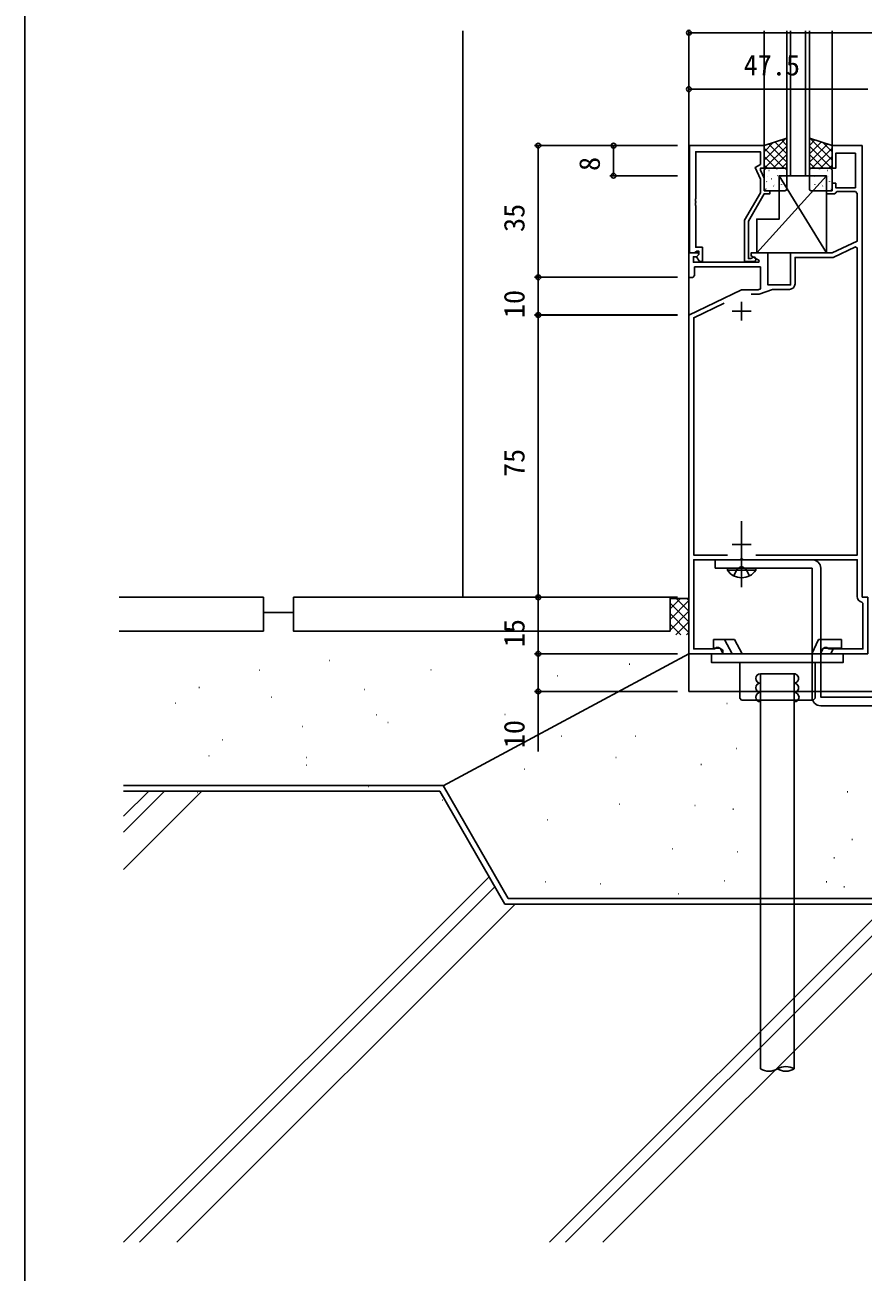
# Model space of a CAD drawing. Units: millimetres, scale not verified. Extents: x -437 to 438, y -681 to 679.
# Drawn here: x -436.7 to -214.1, y -220 to 111.4 of the extents above; entities that cross this region are included whole.
import ezdxf
from ezdxf.enums import TextEntityAlignment as Align

# ---------------------------------------------------------------- set-up
doc = ezdxf.new("R2010")
doc.units = ezdxf.units.MM
doc.header["$LTSCALE"] = 4
for name, color, linetype in [('0-2_YKK_11', 7, 'Continuous'), ('0-3_YKK_12', 2, 'Continuous'), ('0-4_YKK_13', 4, 'Continuous'), ('0-5_YKK_D', 6, 'Continuous'), ('0-6_YKK_ZWAK', 7, 'Continuous'), ('0-7_YSS_K', 3, 'Continuous'), ('0-8_YSS_KE', 3, 'Continuous')]:
    doc.layers.add(name, color=color, linetype=linetype)
doc.styles.add('ＭＳ ゴシック', font='')
doc.styles.get('ＭＳ ゴシック').set_extended_font_data('MS Gothic')

msp = doc.modelspace()

# ---------------------------------------------------------------- linework, layer by layer
at = {"layer": '0-2_YKK_11'}
for p, q in [((-246.385, 37.796), (-246.385, 32.796)), ((-248.885, 35.296), (-243.885, 35.296)), ((-246.385, -24.204), (-246.385, -29.204)), ((-248.885, -26.704), (-243.885, -26.704))]:
    msp.add_line(p, q, dxfattribs=at)
for points in [[(-214.385, -40.704), (-214.385, 79.296), (-222.385, 79.296), (-222.385, 73.296), (-221.385, 73.296), (-221.385, 77.296), (-216.185, 77.296), (-216.185, 68.096), (-221.385, 68.096), (-221.385, 69.296), (-222.385, 69.296), (-222.385, 67.296), (-223.885, 67.296), (-223.885, 66.496), (-221.685, 66.496), (-221.385, 66.796), (-221.085, 67.096), (-216.185, 67.096), (-215.685, 66.596), (-215.685, 53.92), (-222.385, 50.796), (-233.385, 50.796), (-233.385, 42.296), (-239.385, 42.296), (-239.385, 50.796), (-243.885, 50.796), (-243.885, 49.996), (-241.72, 48.746), (-241.841, 48.296), (-259.185, 48.296), (-259.185, 49.796), (-258.361, 49.796), (-257.749, 50.408), (-257.91, 50.796), (-260.385, 50.796), (-260.385, 44.296), (-259.385, 44.296), (-258.885, 44.796), (-258.885, 47.096), (-241.385, 47.096)], [(-260.185, 79.294), (-260.185, 50.794), (-258.855, 50.794), (-258.555, 51.094), (-258.355, 51.294), (-257.785, 51.294), (-257.785, 50.368), (-258.359, 49.794), (-257.609, 48.494), (-256.785, 48.494), (-256.785, 52.294), (-258.555, 52.294), (-258.555, 63.336), (-258.675, 63.519), (-258.675, 64.069), (-258.555, 64.253), (-258.555, 64.336), (-258.675, 64.519), (-258.675, 65.069), (-258.555, 65.253), (-258.555, 77.664), (-241.385, 77.664), (-241.385, 74.294), (-242.806, 73.474), (-241.385, 70.428), (-241.385, 66.762), (-245.585, 59.488), (-245.585, 48.494), (-243.185, 48.494)], [(-243.684, 49.428), (-243.934, 49.294), (-244.585, 49.294), (-244.585, 59.22), (-240.385, 66.494), (-238.885, 66.494), (-238.885, 67.294), (-240.385, 67.294), (-240.385, 70.65), (-241.385, 72.794), (-241.385, 73.294), (-240.385, 73.294), (-240.385, 79.294), (-260.185, 79.294)], [(-242.591, -29.504), (-215.685, -29.504), (-215.685, 52.085), (-216.148, 52.38), (-222.119, 49.596), (-232.185, 49.596), (-232.185, 42.596)], [(-241.385, 47.096), (-241.385, 41.211), (-241.977, 40.996), (-246.385, 40.996), (-260.385, 34.296), (-260.385, -55.704), (-251.385, -55.704), (-251.385, -54.724), (-252.511, -54.074), (-253.085, -54.074), (-253.368, -54.272), (-253.556, -54.404), (-259.085, -54.404), (-259.085, -30.704), (-246.845, -30.704), (-246.662, -30.584), (-246.112, -30.584), (-245.929, -30.704), (-215.685, -30.704), (-215.685, -40.504)], [(-233.685, 41.096), (-238.194, 41.096), (-241.766, 39.796), (-243.847, 39.796)], [(-251.031, 37.442), (-259.085, 33.587), (-259.085, -29.504), (-250.18, -29.504)], [(-214.435, -41.983), (-214.185, -42.279), (-214.185, -54.404), (-223.215, -54.404), (-223.403, -54.272), (-223.685, -54.074), (-224.26, -54.074), (-225.385, -54.724), (-225.385, -55.704), (-212.885, -55.704), (-212.885, -40.704), (-214.385, -40.704)]]:
    msp.add_lwpolyline(points, dxfattribs=at)
for centre, radius, start, end in [((-243.185, 49.094), 0.6, 270.00003, 146.25104), ((-233.685, 42.596), 1.5, 270.00001, 359.99999), ((-214.185, -40.504), 1.5, 180.00001, 260.40592)]:
    msp.add_arc(centre, radius, start, end, dxfattribs=at)
at = {"layer": '0-3_YKK_12'}
for p, q in [((-260.385, -40.704), (-260.385, 109.793)), ((-240.385, 79.296), (-240.385, 109.793)), ((-234.385, 71.294), (-234.385, 109.793)), ((-233.385, 71.294), (-233.385, 109.793)), ((-229.385, 71.294), (-229.385, 109.793)), ((-228.385, 71.294), (-228.385, 109.793)), ((-222.385, 79.294), (-222.385, 109.793)), ((-228.385, 71.294), (-234.385, 71.294)), ((-260.385, -40.704), (-260.385, -65.704))]:
    msp.add_line(p, q, dxfattribs=at)
msp.add_lwpolyline([(-260.385, -65.704), (-160.385, -65.704), (-160.385, -40.704)], dxfattribs=at)
at = {"layer": '0-4_YKK_13'}
for p, q in [((-234.606, 81.222), (-240.385, 75.442)), ((-237.973, 80.1), (-240.385, 77.688)), ((-239.201, 79.69), (-234.385, 74.875)), ((-237.517, 80.252), (-234.385, 77.12)), ((-235.833, 80.813), (-234.385, 79.365)), ((-226.938, 80.813), (-228.385, 79.365)), ((-225.254, 80.252), (-228.385, 77.12)), ((-223.57, 79.69), (-228.385, 74.875)), ((-228.165, 81.222), (-222.385, 75.442)), ((-224.798, 80.1), (-222.385, 77.688)), ((-240.385, 78.63), (-235.051, 73.296)), ((-240.385, 76.385), (-237.296, 73.296)), ((-234.385, 79.197), (-240.287, 73.296)), ((-234.385, 76.952), (-238.042, 73.296)), ((-228.385, 79.197), (-222.484, 73.296)), ((-228.385, 76.952), (-224.729, 73.296)), ((-222.385, 78.63), (-227.72, 73.296)), ((-222.385, 76.385), (-225.475, 73.296)), ((-240.385, 74.14), (-239.541, 73.296)), ((-239.885, 73.296), (-234.885, 73.296)), ((-237.758, 73.201), (-237.752, 73.193)), ((-237.074, 73.107), (-237.03, 73.083)), ((-234.385, 74.707), (-235.797, 73.296)), ((-228.385, 74.707), (-226.974, 73.296)), ((-222.885, 73.296), (-227.885, 73.296)), ((-225.697, 73.107), (-225.74, 73.083)), ((-225.013, 73.201), (-225.019, 73.193)), ((-222.385, 74.14), (-223.23, 73.296)), ((-223.885, 71.294), (-242.385, 50.794)), ((-240.385, 67.796), (-240.385, 72.796)), ((-239.749, 69.804), (-239.703, 69.716)), ((-239.578, 71.218), (-239.571, 71.211)), ((-239.151, 72.675), (-239.107, 72.651)), ((-238.508, 70.483), (-238.464, 70.459)), ((-236.86, 71.328), (-236.813, 71.24)), ((-236.483, 71.217), (-236.439, 71.193)), ((-236.385, 71.294), (-223.885, 50.794)), ((-235.817, 71.033), (-235.81, 71.026)), ((-234.406, 71.65), (-234.385, 71.638)), ((-234.385, 72.796), (-234.385, 67.796)), ((-228.385, 72.796), (-228.385, 67.796)), ((-228.364, 71.65), (-228.385, 71.638)), ((-226.954, 71.033), (-226.961, 71.026)), ((-226.288, 71.217), (-226.332, 71.193)), ((-225.911, 71.328), (-225.958, 71.24)), ((-224.263, 70.483), (-224.307, 70.459)), ((-223.62, 72.675), (-223.664, 72.651)), ((-223.193, 71.218), (-223.2, 71.211)), ((-223.022, 69.804), (-223.068, 69.716)), ((-222.385, 67.796), (-222.385, 72.796)), ((-239.941, 67.859), (-239.897, 67.835)), ((-234.885, 67.296), (-239.885, 67.296)), ((-237.916, 68.593), (-237.873, 68.569)), ((-237.603, 69.013), (-237.596, 69.006)), ((-235.84, 69.026), (-235.796, 69.002)), ((-227.885, 67.296), (-222.885, 67.296)), ((-226.931, 69.026), (-226.975, 69.002)), ((-225.168, 69.013), (-225.175, 69.006)), ((-224.854, 68.593), (-224.898, 68.569)), ((-222.83, 67.859), (-222.873, 67.835)), ((-246.387, -38.004), (-246.387, -20.504)), ((-250.137, -33.513), (-250.137, -33.004)), ((-250.137, -33.004), (-242.637, -33.004)), ((-253.89, -51.902), (-248.299, -51.902)), ((-253.89, -51.902), (-253.89, -54.202)), ((-248.911, -55.702), (-250.933, -51.902)), ((-246.277, -55.702), (-248.299, -51.902)), ((-227.755, -55.702), (-225.983, -51.902)), ((-225.983, -51.902), (-219.89, -51.902)), ((-219.89, -51.902), (-219.89, -54.202)), ((-253.89, -54.202), (-252.196, -54.202)), ((-251.246, -55.702), (-252.044, -54.202)), ((-225.419, -55.702), (-224.72, -54.202)), ((-224.72, -54.202), (-219.89, -54.202)), ((-222.719, -55.702), (-222.02, -54.202)), ((-246.89, -67.502), (-246.89, -58.002)), ((-226.89, -58.002), (-226.89, -67.502)), ((-246.89, -67.502), (-246.39, -68.002)), ((-227.39, -68.002), (-246.39, -68.002)), ((-227.39, -68.002), (-226.89, -67.502))]:
    msp.add_line(p, q, dxfattribs=at)
for points in [[(-234.385, 81.296), (-240.385, 79.296), (-240.385, 73.296), (-234.385, 73.296)], [(-228.385, 81.296), (-222.385, 79.296), (-222.385, 73.296), (-228.385, 73.296)], [(-236.385, 71.294), (-223.885, 71.294), (-223.885, 50.794), (-242.385, 50.794), (-242.385, 59.794), (-236.385, 59.794)], [(-219.39, -55.702), (-219.39, -58.002), (-254.39, -58.002), (-254.39, -55.702)]]:
    msp.add_lwpolyline(points, close=True, dxfattribs=at)
for points in [[(-227.687, -30.704), (-253.387, -30.704), (-253.387, -33.004)], [(-253.387, -33.004), (-227.687, -33.004), (-227.687, -67.204)], [(-250.137, -33.513), (-242.637, -33.513), (-242.637, -33.004)], [(-248.437, -35.014), (-247.532, -33.158), (-246.387, -32.549)], [(-244.337, -35.014), (-245.242, -33.158), (-246.387, -32.549)], [(-225.387, -69.504), (-179.887, -69.504), (-179.887, -67.204), (-225.387, -67.204), (-225.387, -33.004)]]:
    msp.add_lwpolyline(points, dxfattribs=at)
for centre, radius, start, end in [((-239.885, 72.796), 0.5, 90, 180), ((-234.885, 72.796), 0.5, 0, 90), ((-227.885, 72.796), 0.5, 90, 180), ((-222.885, 72.796), 0.5, 0, 90), ((-239.885, 67.796), 0.5, 180, 270), ((-234.885, 67.796), 0.5, 270, 0), ((-227.885, 67.796), 0.5, 180, 270), ((-222.885, 67.796), 0.5, 270, 0), ((-227.687, -33.004), 2.3, 0, 90), ((-246.387, -30.978), 4.527, 214.06671, 325.93329), ((-225.387, -67.204), 2.3, 180, 270)]:
    msp.add_arc(centre, radius, start, end, dxfattribs=at)
at = {"layer": '0-5_YKK_D'}
for p, q in [((-260.385, 109.296), (-160.385, 109.296)), ((-212.885, 94.296), (-260.385, 94.296)), ((-263.385, 79.317), (-301.385, 79.317)), ((-300.385, 79.317), (-300.385, 44.317)), ((-263.385, 79.296), (-281.385, 79.296)), ((-280.385, 79.296), (-280.385, 71.294)), ((-263.385, 71.294), (-281.385, 71.294)), ((-263.385, 44.317), (-301.385, 44.317)), ((-263.385, 44.317), (-301.385, 44.317)), ((-300.385, 44.317), (-300.385, 34.317)), ((-263.385, 34.317), (-301.385, 34.317)), ((-263.385, 34.296), (-301.385, 34.296)), ((-300.385, -40.704), (-300.385, 34.296)), ((-263.385, -40.704), (-301.385, -40.704)), ((-263.385, -40.704), (-301.385, -40.704)), ((-300.385, -40.704), (-300.385, -55.704)), ((-263.385, -55.704), (-301.385, -55.704)), ((-263.385, -55.704), (-301.385, -55.704)), ((-263.385, -65.704), (-301.385, -65.704))]:
    msp.add_line(p, q, dxfattribs=at)
msp.add_lwpolyline([(-300.385, -55.704), (-300.385, -65.704), (-300.385, -81.629)], dxfattribs=at)
for centre in [(-260.385, 109.296), (-260.385, 94.296), (-300.385, 79.317), (-280.385, 79.296), (-280.385, 71.294), (-300.385, 44.317), (-300.385, 44.317), (-300.385, 34.317), (-300.385, 34.296), (-300.385, -40.704), (-300.385, -40.704), (-300.385, -55.704), (-300.385, -55.704), (-300.385, -65.704)]:
    msp.add_circle(centre, 0.637, dxfattribs=at)
at = {"layer": '0-6_YKK_ZWAK'}
msp.add_line((-436.7, 643.8), (-436.7, -681.2), dxfattribs=at)
at = {"layer": '0-7_YSS_K'}
for p, q in [((-320.383, 109.796), (-320.383, -40.704)), ((-265.385, -40.704), (-265.085, -41.004)), ((-265.385, -40.704), (-265.085, -41.004)), ((-265.385, -40.905), (-265.285, -40.805)), ((-265.385, -40.905), (-265.285, -40.805)), ((-265.385, -43.734), (-262.656, -41.004)), ((-265.385, -43.734), (-262.656, -41.004)), ((-265.385, -46.562), (-260.381, -41.558)), ((-265.385, -46.562), (-260.385, -41.562)), ((-265.385, -42.219), (-260.385, -47.219)), ((-265.385, -42.219), (-260.385, -47.219)), ((-265.085, -41.004), (-260.385, -41.004)), ((-265.085, -41.004), (-260.385, -41.004)), ((-263.772, -41.004), (-260.381, -44.395)), ((-263.772, -41.004), (-260.385, -44.391)), ((-260.943, -41.004), (-260.381, -41.567)), ((-260.943, -41.004), (-260.385, -41.562)), ((-265.385, -49.391), (-260.381, -44.386)), ((-265.385, -49.391), (-260.385, -44.391)), ((-265.385, -45.048), (-260.385, -50.047)), ((-265.385, -45.048), (-260.385, -50.048)), ((-265.385, -47.876), (-262.557, -50.704)), ((-265.385, -47.876), (-262.557, -50.704)), ((-263.871, -50.704), (-260.381, -47.215)), ((-263.871, -50.704), (-260.385, -47.219)), ((-261.042, -50.704), (-260.385, -50.048)), ((-261.042, -50.704), (-260.385, -50.048)), ((-260.385, -55.704), (-325.618, -90.822)), ((-355.842, -57.462), (-355.742, -57.462)), ((-276.206, -58.442), (-276.106, -58.442)), ((-374.458, -60.046), (-374.358, -60.046)), ((-328.952, -59.992), (-328.852, -59.992)), ((-295.339, -61.542), (-295.239, -61.542)), ((-241.39, -165.996), (-241.39, -60.998)), ((-232.39, -61.002), (-241.39, -61.002)), ((-232.39, -165.996), (-232.39, -60.998)), ((-390.488, -64.643), (-390.388, -64.643)), ((-346.534, -65.16), (-346.434, -65.16)), ((-396.694, -68.831), (-396.594, -68.831)), ((-371.355, -67.227), (-371.255, -67.227)), ((-250.303, -68.909), (-250.203, -68.909)), ((-343.431, -71.931), (-343.331, -71.931)), ((-309.301, -71.878), (-309.201, -71.878)), ((-363.081, -75.032), (-362.981, -75.032)), ((-340.328, -73.945), (-340.228, -73.945)), ((-384.283, -78.595), (-384.183, -78.595)), ((-294.305, -77.562), (-294.205, -77.562)), ((-274.655, -77.562), (-274.555, -77.562)), ((-387.903, -82.783), (-387.803, -82.783)), ((-247.876, -80.835), (-247.776, -80.835)), ((-362.047, -83.3), (-361.947, -83.3)), ((-362.047, -85.313), (-361.947, -85.313)), ((-279.826, -83.246), (-279.726, -83.246)), ((-257.181, -85.08), (-257.081, -85.08)), ((-304.13, -86.347), (-304.03, -86.347)), ((-304.13, -86.347), (-304.03, -86.347)), ((-410.5, -98.863), (-403.842, -92.204)), ((-410.5, -103.106), (-399.599, -92.204)), ((-410.5, -113.005), (-389.699, -92.204)), ((-391.005, -92.548), (-390.905, -92.548)), ((-345.499, -90.998), (-345.399, -90.998)), ((-218.337, -92.345), (-218.137, -92.345)), ((-325.849, -94.615), (-325.749, -94.615)), ((-278.792, -95.649), (-278.692, -95.649)), ((-258.799, -95.996), (-258.699, -95.996)), ((-248.685, -97.007), (-248.585, -97.007)), ((-297.925, -99.783), (-297.825, -99.783)), ((-217.153, -105.073), (-216.953, -105.073)), ((-264.867, -107.518), (-264.767, -107.518)), ((-247.471, -108.327), (-247.371, -108.327)), ((-221.889, -109.957), (-221.689, -109.957)), ((-410.5, -212), (-313.431, -114.931)), ((-406.257, -212), (-311.878, -117.62)), ((-298.442, -116.319), (-298.342, -116.319)), ((-283.963, -116.836), (-283.863, -116.836)), ((-250.91, -116.008), (-250.81, -116.008)), ((-250.91, -116.008), (-250.81, -116.008)), ((-223.961, -116.321), (-223.761, -116.321)), ((-219.225, -117.653), (-219.025, -117.653)), ((-396.358, -212), (-306.562, -122.204)), ((-297.363, -212), (-207.567, -122.204)), ((-293.12, -212), (-203.325, -122.204)), ((-283.221, -212), (-193.425, -122.204)), ((-263.249, -119.444), (-263.149, -119.444))]:
    msp.add_line(p, q, dxfattribs=at)
for points in [[(-410.5, -90.704), (-325.685, -90.704), (-308.365, -120.704), (-158.006, -120.704), (-140.685, -90.704), (-14.292, -90.704)], [(-410.5, -92.204), (-326.551, -92.204), (-309.231, -122.204), (-157.14, -122.204), (-139.819, -92.204), (-15.785, -92.204)]]:
    msp.add_lwpolyline(points, dxfattribs=at)
for centre, radius, start, end in [((-241.39, -62.252), 1.25, 90, 270), ((-232.499, -62.251), 1.25, 270.00571, 90.00589), ((-241.39, -64.752), 1.25, 90, 270), ((-241.39, -67.252), 1.25, 90, 270), ((-232.499, -64.751), 1.25, 270.00571, 90.00589), ((-232.39, -67.252), 1.25, 270, 90), ((-234.64, -169.893), 4.5, 59.99998, 120.00002), ((-239.14, -162.099), 4.5, 240.00002, 299.99998), ((-234.64, -162.099), 4.5, 239.99998, 300.00002)]:
    msp.add_arc(centre, radius, start, end, dxfattribs=at)
at = {"layer": '0-8_YSS_KE'}
for p, q in [((-365.385, -44.704), (-373.385, -44.704)), ((-373.385, -49.704), (-411.7, -49.704))]:
    msp.add_line(p, q, dxfattribs=at)
msp.add_lwpolyline([(-411.7, -40.704), (-373.385, -40.704), (-373.385, -49.704)], dxfattribs=at)
msp.add_lwpolyline([(-265.385, -49.704), (-365.385, -49.704), (-365.385, -40.704), (-265.385, -40.704)], close=True, dxfattribs=at)

# ---------------------------------------------------------------- texts
at = {"layer": '0-5_YKK_D', "style": 'ＭＳ ゴシック'}
msp.add_text('47.5', height=5.499, dxfattribs=at).set_placement((-245.84, 96.296), align=Align.BOTTOM_LEFT)
for s, p in [('8', (-282.385, 72.568)), ('35', (-302.385, 56.362)), ('10', (-302.385, 33.479)), ('75', (-302.385, -8.744)), ('15', (-302.385, -53.957)), ('10', (-302.385, -80.78))]:
    msp.add_text(s, height=5.499, rotation=90, dxfattribs=at).set_placement(p, align=Align.BOTTOM_LEFT)

doc.saveas('drawing.dxf')
